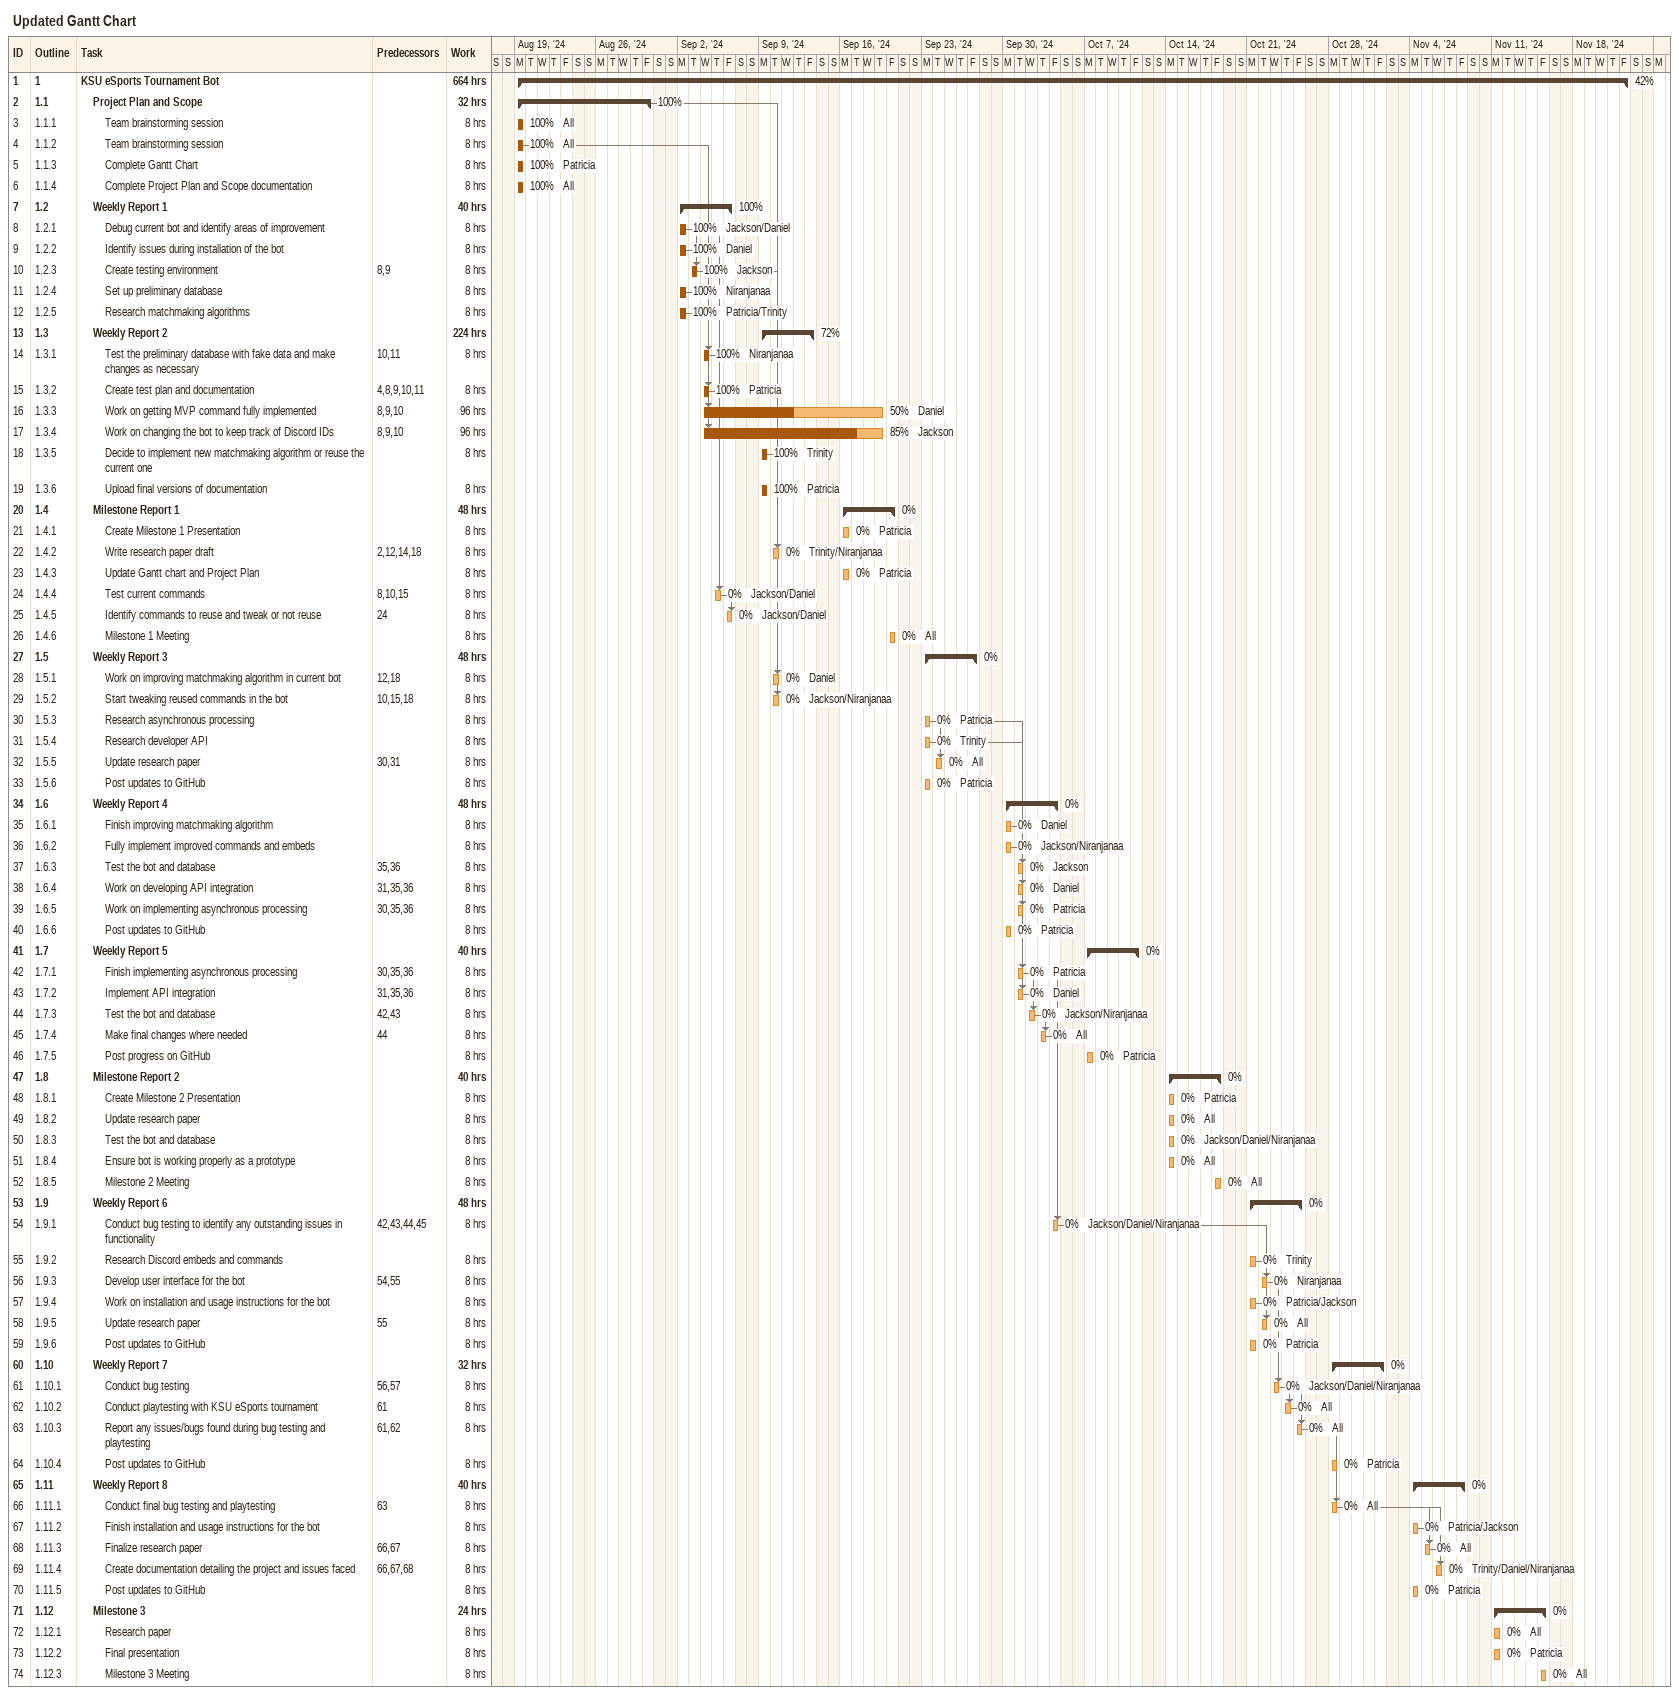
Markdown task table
Updated Gantt Chart

| ID | WBS | Task | Start | Finish | Predecessors | Resources | % complete | Work (h) |
|---|---|---|---|---|---|---|---|---|
| 1 | 1 | **KSU eSports Tournament Bot** | 2024-08-19 | 2024-11-22 |  |  | 42 | 664 |
| 2 | 1.1 | **Project Plan and Scope** | 2024-08-19 | 2024-08-30 |  |  | 100 | 32 |
| 3 | 1.1.1 | Team brainstorming session | 2024-08-19 | 2024-08-19 |  | All | 100 | 8 |
| 4 | 1.1.2 | Team brainstorming session | 2024-08-19 | 2024-08-19 |  | All | 100 | 8 |
| 5 | 1.1.3 | Complete Gantt Chart | 2024-08-19 | 2024-08-19 |  | Patricia | 100 | 8 |
| 6 | 1.1.4 | Complete Project Plan and Scope documentation | 2024-08-19 | 2024-08-19 |  | All | 100 | 8 |
| 7 | 1.2 | **Weekly Report 1** | 2024-09-02 | 2024-09-06 |  |  | 100 | 40 |
| 8 | 1.2.1 | Debug current bot and identify areas of improvement | 2024-09-02 | 2024-09-02 |  | Jackson/Daniel | 100 | 8 |
| 9 | 1.2.2 | Identify issues during installation of the bot | 2024-09-02 | 2024-09-02 |  | Daniel | 100 | 8 |
| 10 | 1.2.3 | Create testing environment | 2024-09-03 | 2024-09-03 | 8, 9 | Jackson | 100 | 8 |
| 11 | 1.2.4 | Set up preliminary database | 2024-09-02 | 2024-09-02 |  | Niranjanaa | 100 | 8 |
| 12 | 1.2.5 | Research matchmaking algorithms | 2024-09-02 | 2024-09-02 |  | Patricia/Trinity | 100 | 8 |
| 13 | 1.3 | **Weekly Report 2** | 2024-09-09 | 2024-09-13 |  |  | 72 | 224 |
| 14 | 1.3.1 | Test the preliminary database with fake data and make changes as necessary | 2024-09-04 | 2024-09-04 | 10, 11 | Niranjanaa | 100 | 8 |
| 15 | 1.3.2 | Create test plan and documentation | 2024-09-04 | 2024-09-04 | 4, 8, 9, 10, 11 | Patricia | 100 | 8 |
| 16 | 1.3.3 | Work on getting MVP command fully implemented | 2024-09-04 | 2024-09-19 | 8, 9, 10 | Daniel | 50 | 96 |
| 17 | 1.3.4 | Work on changing the bot to keep track of Discord IDs | 2024-09-04 | 2024-09-19 | 8, 9, 10 | Jackson | 85 | 96 |
| 18 | 1.3.5 | Decide to implement new matchmaking algorithm or reuse the current one | 2024-09-09 | 2024-09-09 |  | Trinity | 100 | 8 |
| 19 | 1.3.6 | Upload final versions of documentation | 2024-09-09 | 2024-09-09 |  | Patricia | 100 | 8 |
| 20 | 1.4 | **Milestone Report 1** | 2024-09-16 | 2024-09-20 |  |  | 0 | 48 |
| 21 | 1.4.1 | Create Milestone 1 Presentation | 2024-09-16 | 2024-09-16 |  | Patricia | 0 | 8 |
| 22 | 1.4.2 | Write research paper draft | 2024-09-10 | 2024-09-10 | 2, 12, 14, 18 | Trinity/Niranjanaa | 0 | 8 |
| 23 | 1.4.3 | Update Gantt chart and Project Plan | 2024-09-16 | 2024-09-16 |  | Patricia | 0 | 8 |
| 24 | 1.4.4 | Test current commands | 2024-09-05 | 2024-09-05 | 8, 10, 15 | Jackson/Daniel | 0 | 8 |
| 25 | 1.4.5 | Identify commands to reuse and tweak or not reuse | 2024-09-06 | 2024-09-06 | 24 | Jackson/Daniel | 0 | 8 |
| 26 | 1.4.6 | Milestone 1 Meeting | 2024-09-20 | 2024-09-20 |  | All | 0 | 8 |
| 27 | 1.5 | **Weekly Report 3** | 2024-09-23 | 2024-09-27 |  |  | 0 | 48 |
| 28 | 1.5.1 | Work on improving matchmaking algorithm in current bot | 2024-09-10 | 2024-09-10 | 12, 18 | Daniel | 0 | 8 |
| 29 | 1.5.2 | Start tweaking reused commands in the bot | 2024-09-10 | 2024-09-10 | 10, 15, 18 | Jackson/Niranjanaa | 0 | 8 |
| 30 | 1.5.3 | Research asynchronous processing | 2024-09-23 | 2024-09-23 |  | Patricia | 0 | 8 |
| 31 | 1.5.4 | Research developer API | 2024-09-23 | 2024-09-23 |  | Trinity | 0 | 8 |
| 32 | 1.5.5 | Update research paper | 2024-09-24 | 2024-09-24 | 30, 31 | All | 0 | 8 |
| 33 | 1.5.6 | Post updates to GitHub | 2024-09-23 | 2024-09-23 |  | Patricia | 0 | 8 |
| 34 | 1.6 | **Weekly Report 4** | 2024-09-30 | 2024-10-04 |  |  | 0 | 48 |
| 35 | 1.6.1 | Finish improving matchmaking algorithm | 2024-09-30 | 2024-09-30 |  | Daniel | 0 | 8 |
| 36 | 1.6.2 | Fully implement improved commands and embeds | 2024-09-30 | 2024-09-30 |  | Jackson/Niranjanaa | 0 | 8 |
| 37 | 1.6.3 | Test the bot and database | 2024-10-01 | 2024-10-01 | 35, 36 | Jackson | 0 | 8 |
| 38 | 1.6.4 | Work on developing API integration | 2024-10-01 | 2024-10-01 | 31, 35, 36 | Daniel | 0 | 8 |
| 39 | 1.6.5 | Work on implementing asynchronous processing | 2024-10-01 | 2024-10-01 | 30, 35, 36 | Patricia | 0 | 8 |
| 40 | 1.6.6 | Post updates to GitHub | 2024-09-30 | 2024-09-30 |  | Patricia | 0 | 8 |
| 41 | 1.7 | **Weekly Report 5** | 2024-10-07 | 2024-10-11 |  |  | 0 | 40 |
| 42 | 1.7.1 | Finish implementing asynchronous processing | 2024-10-01 | 2024-10-01 | 30, 35, 36 | Patricia | 0 | 8 |
| 43 | 1.7.2 | Implement API integration | 2024-10-01 | 2024-10-01 | 31, 35, 36 | Daniel | 0 | 8 |
| 44 | 1.7.3 | Test the bot and database | 2024-10-02 | 2024-10-02 | 42, 43 | Jackson/Niranjanaa | 0 | 8 |
| 45 | 1.7.4 | Make final changes where needed | 2024-10-03 | 2024-10-03 | 44 | All | 0 | 8 |
| 46 | 1.7.5 | Post progress on GitHub | 2024-10-07 | 2024-10-07 |  | Patricia | 0 | 8 |
| 47 | 1.8 | **Milestone Report 2** | 2024-10-14 | 2024-10-18 |  |  | 0 | 40 |
| 48 | 1.8.1 | Create Milestone 2 Presentation | 2024-10-14 | 2024-10-14 |  | Patricia | 0 | 8 |
| 49 | 1.8.2 | Update research paper | 2024-10-14 | 2024-10-14 |  | All | 0 | 8 |
| 50 | 1.8.3 | Test the bot and database | 2024-10-14 | 2024-10-14 |  | Jackson/Daniel/Niranjanaa | 0 | 8 |
| 51 | 1.8.4 | Ensure bot is working properly as a prototype | 2024-10-14 | 2024-10-14 |  | All | 0 | 8 |
| 52 | 1.8.5 | Milestone 2 Meeting | 2024-10-18 | 2024-10-18 |  | All | 0 | 8 |
| 53 | 1.9 | **Weekly Report 6** | 2024-10-21 | 2024-10-25 |  |  | 0 | 48 |
| 54 | 1.9.1 | Conduct bug testing to identify any outstanding issues in functionality | 2024-10-04 | 2024-10-04 | 42, 43, 44, 45 | Jackson/Daniel/Niranjanaa | 0 | 8 |
| 55 | 1.9.2 | Research Discord embeds and commands | 2024-10-21 | 2024-10-21 |  | Trinity | 0 | 8 |
| 56 | 1.9.3 | Develop user interface for the bot | 2024-10-22 | 2024-10-22 | 54, 55 | Niranjanaa | 0 | 8 |
| 57 | 1.9.4 | Work on installation and usage instructions for the bot | 2024-10-21 | 2024-10-21 |  | Patricia/Jackson | 0 | 8 |
| 58 | 1.9.5 | Update research paper | 2024-10-22 | 2024-10-22 | 55 | All | 0 | 8 |
| 59 | 1.9.6 | Post updates to GitHub | 2024-10-21 | 2024-10-21 |  | Patricia | 0 | 8 |
| 60 | 1.10 | **Weekly Report 7** | 2024-10-28 | 2024-11-01 |  |  | 0 | 32 |
| 61 | 1.10.1 | Conduct bug testing | 2024-10-23 | 2024-10-23 | 56, 57 | Jackson/Daniel/Niranjanaa | 0 | 8 |
| 62 | 1.10.2 | Conduct playtesting with KSU eSports tournament | 2024-10-24 | 2024-10-24 | 61 | All | 0 | 8 |
| 63 | 1.10.3 | Report any issues/bugs found during bug testing and playtesting | 2024-10-25 | 2024-10-25 | 61, 62 | All | 0 | 8 |
| 64 | 1.10.4 | Post updates to GitHub | 2024-10-28 | 2024-10-28 |  | Patricia | 0 | 8 |
| 65 | 1.11 | **Weekly Report 8** | 2024-11-04 | 2024-11-08 |  |  | 0 | 40 |
| 66 | 1.11.1 | Conduct final bug testing and playtesting | 2024-10-28 | 2024-10-28 | 63 | All | 0 | 8 |
| 67 | 1.11.2 | Finish installation and usage instructions for the bot | 2024-11-04 | 2024-11-04 |  | Patricia/Jackson | 0 | 8 |
| 68 | 1.11.3 | Finalize research paper | 2024-11-05 | 2024-11-05 | 66, 67 | All | 0 | 8 |
| 69 | 1.11.4 | Create documentation detailing the project and issues faced | 2024-11-06 | 2024-11-06 | 66, 67, 68 | Trinity/Daniel/Niranjanaa | 0 | 8 |
| 70 | 1.11.5 | Post updates to GitHub | 2024-11-04 | 2024-11-04 |  | Patricia | 0 | 8 |
| 71 | 1.12 | **Milestone 3** | 2024-11-11 | 2024-11-15 |  |  | 0 | 24 |
| 72 | 1.12.1 | Research paper | 2024-11-11 | 2024-11-11 |  | All | 0 | 8 |
| 73 | 1.12.2 | Final presentation | 2024-11-11 | 2024-11-11 |  | Patricia | 0 | 8 |
| 74 | 1.12.3 | Milestone 3 Meeting | 2024-11-15 | 2024-11-15 |  | All | 0 | 8 |
